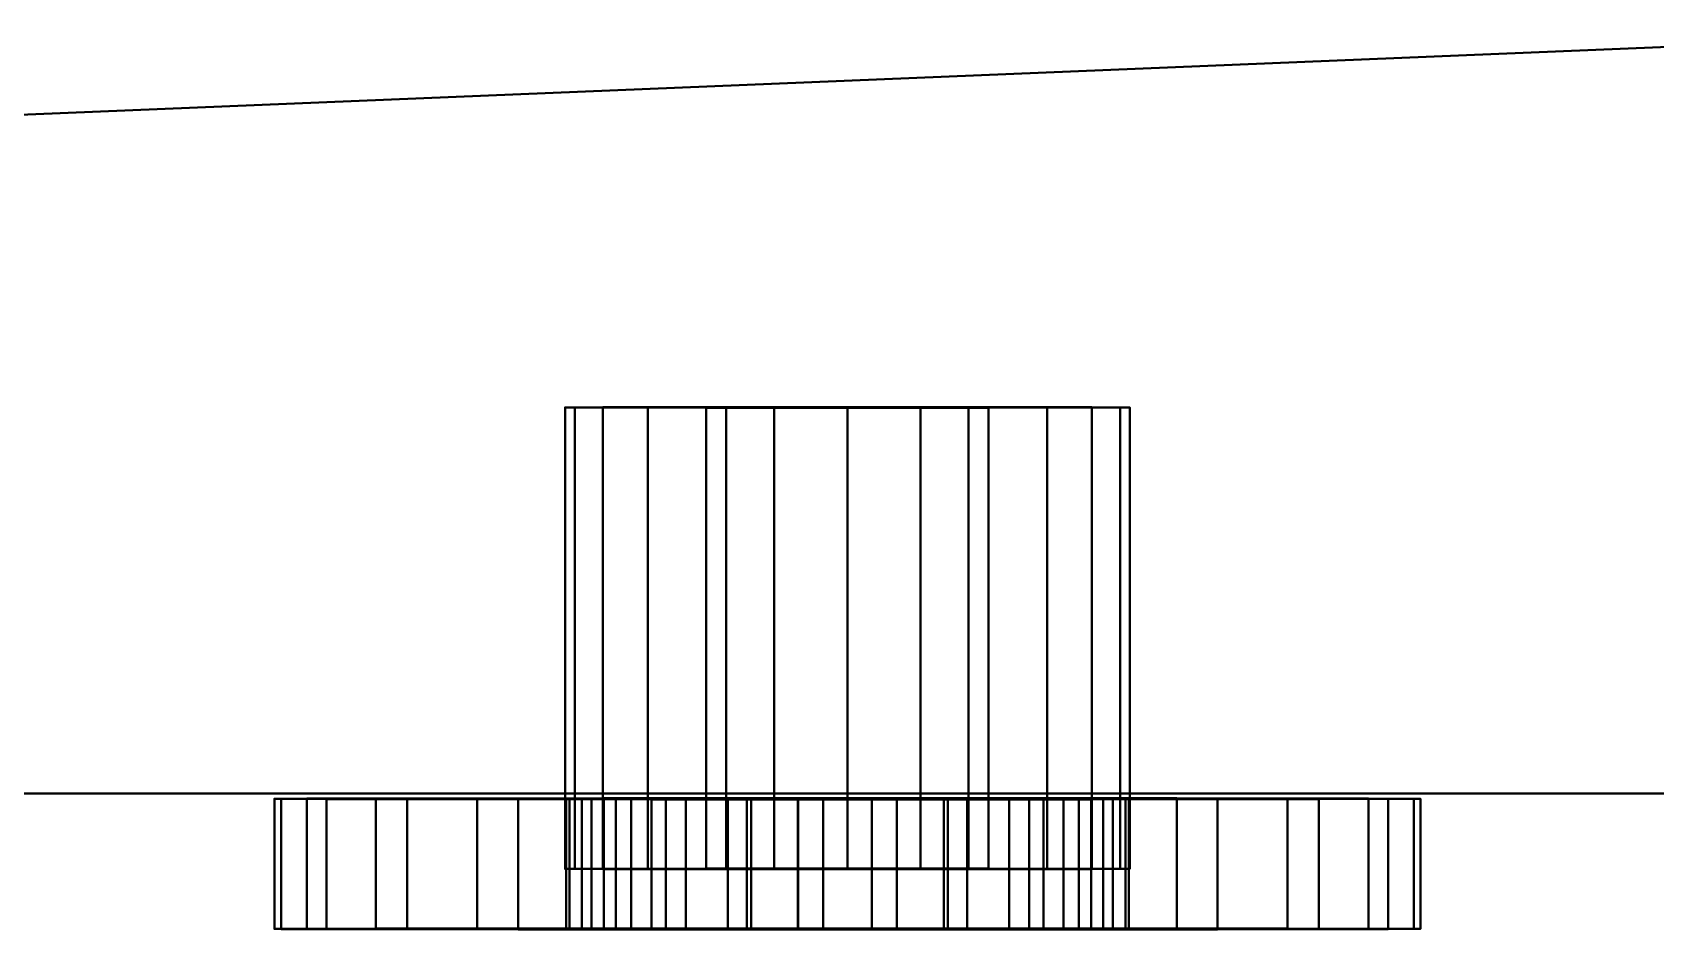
# Model space of a CAD drawing. Header units: millimetres. Extents: x -190 to 190, y -278 to 275.
# Drawn here: x 126.06 to 157.1, y -278.03 to -260.88 of the extents above; entities that cross this region are included whole.
import ezdxf

# ---------------------------------------------------------------- set-up
doc = ezdxf.new("R2010")
doc.units = ezdxf.units.MM
doc.layers.add('A-GENM', color=7, linetype='Continuous', lineweight=40)

msp = doc.modelspace()

# ---------------------------------------------------------------- meshes
at = {"layer": 'A-GENM', "color": 252, "true_color": 0x979697}
mesh = msp.add_polyface(dxfattribs=at)
corners = [(189.965, 274.9, 699.719), (-190.035, 274.9, 699.719), (-190.035, -275.429, 699.719), (189.965, -275.429, 699.719)]
mesh.append_faces([[corners[k] for k in face] for face in [(3, 0, 1, 2)]], dxfattribs={"color": 252})
mesh = msp.add_polyface(dxfattribs=at)
corners = [(189.965, 274.9, 684.719), (189.965, -275.429, 684.719), (-190.035, -275.429, 684.719), (-190.035, 274.9, 684.719)]
mesh.append_faces([[corners[k] for k in face] for face in [(2, 3, 0, 1)]], dxfattribs={"color": 252})
mesh = msp.add_polyface(dxfattribs=at)
corners = [(-190.035, -260.429, 653.235), (-190.035, -275.429, 653.235), (182.528, -275.429, 653.235), (182.528, -267.929, 653.235), (175.028, -260.429, 653.235)]
mesh.append_faces([[corners[k] for k in face] for face in [(4, 0, 1), (2, 3, 4, 1)]], dxfattribs={"vtx2": -1, "color": 252})
mesh = msp.add_polyface(dxfattribs=at)
corners = [(-190.035, -260.429, 504.719), (175.028, -260.429, 504.719), (182.528, -267.929, 504.719), (182.528, -275.429, 504.719), (-190.035, -275.429, 504.719)]
mesh.append_faces([[corners[k] for k in face] for face in [(1, 4, 0)]], dxfattribs={"vtx0": -1, "color": 252})
mesh.append_faces([[corners[k] for k in face] for face in [(3, 4, 1, 2)]], dxfattribs={"vtx1": -1, "color": 252})
mesh = msp.add_polyface(dxfattribs=at)
corners = [(-190.035, -260.429, 683.845), (-190.035, -275.429, 683.845), (190.028, -275.429, 683.845), (190.028, -260.429, 683.845)]
mesh.append_faces([[corners[k] for k in face] for face in [(2, 3, 0, 1)]], dxfattribs={"color": 252})
mesh = msp.add_polyface(dxfattribs=at)
corners = [(-190.035, -260.429, 655.53), (190.028, -260.429, 655.53), (190.028, -275.429, 655.53), (-190.035, -275.429, 655.53)]
mesh.append_faces([[corners[k] for k in face] for face in [(2, 3, 0, 1)]], dxfattribs={"color": 252})
mesh = msp.add_polyface(dxfattribs=at)
corners = [(-190.035, -260.429, 352.004), (-190.035, -275.429, 352.004), (182.528, -275.429, 352.004), (182.528, -267.929, 352.004), (175.028, -260.429, 352.004)]
mesh.append_faces([[corners[k] for k in face] for face in [(4, 0, 1), (2, 3, 4, 1)]], dxfattribs={"vtx2": -1, "color": 252})
mesh = msp.add_polyface(dxfattribs=at)
corners = [(-190.035, -260.429, 30.612), (175.028, -260.429, 30.612), (182.528, -267.929, 30.612), (182.528, -275.429, 30.612), (-190.035, -275.429, 30.612)]
mesh.append_faces([[corners[k] for k in face] for face in [(1, 4, 0)]], dxfattribs={"vtx0": -1, "color": 252})
mesh.append_faces([[corners[k] for k in face] for face in [(3, 4, 1, 2)]], dxfattribs={"vtx1": -1, "color": 252})
mesh = msp.add_polyface(dxfattribs=at)
corners = [(-190.035, -260.429, 502.359), (-190.035, -275.429, 502.359), (182.528, -275.429, 502.359), (182.528, -267.929, 502.359), (175.028, -260.429, 502.359)]
mesh.append_faces([[corners[k] for k in face] for face in [(4, 0, 1), (2, 3, 4, 1)]], dxfattribs={"vtx2": -1, "color": 252})
mesh = msp.add_polyface(dxfattribs=at)
corners = [(-190.035, -260.429, 354.719), (175.028, -260.429, 354.719), (182.528, -267.929, 354.719), (182.528, -275.429, 354.719), (-190.035, -275.429, 354.719)]
mesh.append_faces([[corners[k] for k in face] for face in [(1, 4, 0)]], dxfattribs={"vtx0": -1, "color": 252})
mesh.append_faces([[corners[k] for k in face] for face in [(3, 4, 1, 2)]], dxfattribs={"vtx1": -1, "color": 252})
at = {"layer": 'A-GENM', "color": 254, "true_color": 0xced2d5}
mesh = msp.add_polyface(dxfattribs=at)
corners = [(141.642, -268.053, 674.168), (143.039, -268.053, 673.984), (144.342, -268.053, 673.444), (145.46, -268.052, 672.586), (146.318, -268.051, 671.468), (146.858, -268.049, 670.165), (147.042, -268.048, 668.768), (146.858, -268.046, 667.37), (146.318, -268.045, 666.068), (145.46, -268.044, 664.949), (144.342, -268.043, 664.091), (143.039, -268.043, 663.552), (141.642, -268.042, 663.368), (140.244, -268.043, 663.552), (138.942, -268.043, 664.091), (137.823, -268.044, 664.949), (136.965, -268.045, 666.068), (136.426, -268.046, 667.37), (136.242, -268.048, 668.768), (136.426, -268.049, 670.165), (136.965, -268.051, 671.468), (137.823, -268.052, 672.586), (138.942, -268.053, 673.444), (140.244, -268.053, 673.984), (139.324, -268.051, 671.944), (139.324, -268.044, 665.235), (141.642, -268.044, 665.235), (143.959, -268.044, 665.235), (143.959, -268.051, 671.944), (141.642, -268.051, 671.944)]
mesh.append_faces([[corners[k] for k in face] for face in [(19, 24, 18), (22, 24, 21), (3, 28, 2), (27, 11, 26)]], dxfattribs={"vtx0": -1, "vtx1": -1, "color": 254})
mesh.append_faces([[corners[k] for k in face] for face in [(24, 22, 23, 29), (25, 17, 18, 24), (25, 14, 15), (28, 5, 6, 27), (27, 6, 7)]], dxfattribs={"vtx0": -1, "vtx2": -1, "color": 254})
mesh.append_faces([[corners[k] for k in face] for face in [(24, 19, 20, 21), (29, 23, 0, 1), (28, 3, 4, 5), (27, 7, 8, 9)]], dxfattribs={"vtx0": -1, "vtx3": -1, "color": 254})
mesh.append_faces([[corners[k] for k in face] for face in [(16, 17, 25, 15), (12, 13, 26, 11), (10, 11, 27, 9)]], dxfattribs={"vtx1": -1, "vtx2": -1, "color": 254})
mesh.append_faces([[corners[k] for k in face] for face in [(25, 26, 13, 14), (28, 29, 1, 2)]], dxfattribs={"vtx1": -1, "vtx3": -1, "color": 254})
mesh = msp.add_polyface(dxfattribs=at)
corners = [(141.642, -276.866, 663.358), (140.244, -276.866, 663.542), (138.942, -276.867, 664.082), (137.823, -276.868, 664.94), (136.965, -276.869, 666.058), (136.426, -276.87, 667.361), (136.242, -276.872, 668.758), (136.426, -276.873, 670.156), (136.965, -276.874, 671.458), (137.823, -276.875, 672.577), (138.942, -276.876, 673.435), (140.244, -276.877, 673.974), (141.642, -276.877, 674.158), (141.642, -268.053, 674.168), (140.244, -268.053, 673.984), (138.942, -268.053, 673.444), (137.823, -268.052, 672.586), (136.965, -268.051, 671.468), (136.426, -268.049, 670.165), (136.242, -268.048, 668.768), (136.426, -268.046, 667.37), (136.965, -268.045, 666.068), (137.823, -268.044, 664.949), (138.942, -268.043, 664.091), (140.244, -268.043, 663.552), (141.642, -268.042, 663.368)]
mesh.append_faces([[corners[k] for k in face] for face in [(13, 14, 11, 12), (0, 1, 24, 25)]], dxfattribs={"vtx1": -1, "color": 254})
mesh.append_faces([[corners[k] for k in face] for face in [(14, 15, 10, 11), (16, 17, 8, 9), (15, 16, 9, 10), (17, 18, 7, 8), (6, 7, 18, 19), (19, 20, 5, 6), (20, 21, 4, 5), (22, 23, 2, 3), (21, 22, 3, 4), (23, 24, 1, 2)]], dxfattribs={"vtx1": -1, "vtx3": -1, "color": 254})
mesh = msp.add_polyface(dxfattribs=at)
corners = [(139.324, -276.868, 665.226), (141.642, -276.868, 665.226), (141.642, -268.044, 665.235), (139.324, -268.044, 665.235)]
mesh.append_faces([[corners[k] for k in face] for face in [(0, 1, 2, 3)]], dxfattribs={"color": 254})
mesh = msp.add_polyface(dxfattribs=at)
corners = [(139.324, -276.875, 671.935), (139.324, -276.868, 665.226), (139.324, -268.044, 665.235), (139.324, -268.051, 671.944)]
mesh.append_faces([[corners[k] for k in face] for face in [(3, 0, 1, 2)]], dxfattribs={"color": 254})
mesh = msp.add_polyface(dxfattribs=at)
corners = [(141.642, -276.875, 671.935), (139.324, -276.875, 671.935), (139.324, -268.051, 671.944), (141.642, -268.051, 671.944)]
mesh.append_faces([[corners[k] for k in face] for face in [(0, 1, 2, 3)]], dxfattribs={"color": 254})
mesh = msp.add_polyface(dxfattribs=at)
corners = [(141.642, -276.877, 674.158), (143.039, -276.877, 673.974), (144.342, -276.876, 673.435), (145.46, -276.875, 672.577), (146.318, -276.874, 671.458), (146.858, -276.873, 670.156), (147.042, -276.872, 668.758), (146.858, -276.87, 667.361), (146.318, -276.869, 666.058), (145.46, -276.868, 664.94), (144.342, -276.867, 664.082), (143.039, -276.866, 663.542), (141.642, -276.866, 663.358), (141.642, -268.042, 663.368), (143.039, -268.043, 663.552), (144.342, -268.043, 664.091), (145.46, -268.044, 664.949), (146.318, -268.045, 666.068), (146.858, -268.046, 667.37), (147.042, -268.048, 668.768), (146.858, -268.049, 670.165), (146.318, -268.051, 671.468), (145.46, -268.052, 672.586), (144.342, -268.053, 673.444), (143.039, -268.053, 673.984), (141.642, -268.053, 674.168)]
mesh.append_faces([[corners[k] for k in face] for face in [(13, 14, 11, 12), (0, 1, 24, 25)]], dxfattribs={"vtx1": -1, "color": 254})
mesh.append_faces([[corners[k] for k in face] for face in [(14, 15, 10, 11), (16, 17, 8, 9), (15, 16, 9, 10), (17, 18, 7, 8), (6, 7, 18, 19), (19, 20, 5, 6), (20, 21, 4, 5), (22, 23, 2, 3), (21, 22, 3, 4), (23, 24, 1, 2)]], dxfattribs={"vtx1": -1, "vtx3": -1, "color": 254})
mesh = msp.add_polyface(dxfattribs=at)
corners = [(141.642, -276.868, 665.226), (143.959, -276.868, 665.226), (143.959, -268.044, 665.235), (141.642, -268.044, 665.235)]
mesh.append_faces([[corners[k] for k in face] for face in [(0, 1, 2, 3)]], dxfattribs={"color": 254})
mesh = msp.add_polyface(dxfattribs=at)
corners = [(143.959, -276.875, 671.935), (141.642, -276.875, 671.935), (141.642, -268.051, 671.944), (143.959, -268.051, 671.944)]
mesh.append_faces([[corners[k] for k in face] for face in [(0, 1, 2, 3)]], dxfattribs={"color": 254})
mesh = msp.add_polyface(dxfattribs=at)
corners = [(143.959, -276.868, 665.226), (143.959, -276.875, 671.935), (143.959, -268.051, 671.944), (143.959, -268.044, 665.235)]
mesh.append_faces([[corners[k] for k in face] for face in [(0, 1, 2, 3)]], dxfattribs={"color": 254})
at = {"layer": 'A-GENM', "color": 252, "true_color": 0x979697}
mesh = msp.add_polyface(dxfattribs=at)
corners = [(189.965, -275.429, 699.719), (-190.035, -275.429, 699.719), (-190.035, -275.429, 684.719), (189.965, -275.429, 684.719)]
mesh.append_faces([[corners[k] for k in face] for face in [(3, 0, 1, 2)]], dxfattribs={"color": 252})
mesh = msp.add_polyface(dxfattribs=at)
corners = [(182.528, -275.429, 653.235), (-190.035, -275.429, 653.235), (-190.035, -275.429, 504.719), (182.528, -275.429, 504.719)]
mesh.append_faces([[corners[k] for k in face] for face in [(0, 1, 2, 3)]], dxfattribs={"color": 252})
mesh = msp.add_polyface(dxfattribs=at)
corners = [(190.028, -275.429, 683.845), (-190.035, -275.429, 683.845), (-190.035, -275.429, 655.53), (190.028, -275.429, 655.53)]
mesh.append_faces([[corners[k] for k in face] for face in [(0, 1, 2, 3)]], dxfattribs={"color": 252})
mesh = msp.add_polyface(dxfattribs=at)
corners = [(182.528, -275.429, 352.004), (-190.035, -275.429, 352.004), (-190.035, -275.429, 30.612), (182.528, -275.429, 30.612)]
mesh.append_faces([[corners[k] for k in face] for face in [(0, 1, 2, 3)]], dxfattribs={"color": 252})
mesh = msp.add_polyface(dxfattribs=at)
corners = [(182.528, -275.429, 502.359), (-190.035, -275.429, 502.359), (-190.035, -275.429, 354.719), (182.528, -275.429, 354.719)]
mesh.append_faces([[corners[k] for k in face] for face in [(3, 0, 1, 2)]], dxfattribs={"color": 252})
at = {"layer": 'A-GENM', "color": 254, "true_color": 0xced2d5}
mesh = msp.add_polyface(dxfattribs=at)
corners = [(140.696, -275.543, 679.699), (143.565, -275.543, 679.57), (146.302, -275.542, 678.704), (148.722, -275.54, 677.158), (150.66, -275.538, 675.038), (151.983, -275.535, 672.49), (152.601, -275.532, 669.685), (152.472, -275.53, 666.817), (151.606, -275.527, 664.079), (150.06, -275.524, 661.659), (147.94, -275.522, 659.722), (145.392, -275.521, 658.399), (142.587, -275.52, 657.781), (139.719, -275.52, 657.909), (136.981, -275.521, 658.776), (134.561, -275.523, 660.322), (132.623, -275.525, 662.441), (131.301, -275.528, 664.99), (130.682, -275.531, 667.794), (130.811, -275.533, 670.663), (131.678, -275.536, 673.401), (133.224, -275.539, 675.821), (135.343, -275.541, 677.758), (137.892, -275.542, 679.081), (142.106, -275.526, 663.36), (143.483, -275.526, 663.663), (144.734, -275.527, 664.313), (145.774, -275.528, 665.264), (146.533, -275.529, 666.452), (146.959, -275.531, 667.796), (147.022, -275.532, 669.204), (146.718, -275.533, 670.581), (146.069, -275.535, 671.832), (145.118, -275.536, 672.872), (143.93, -275.536, 673.631), (142.586, -275.537, 674.057), (141.177, -275.537, 674.12), (139.801, -275.537, 673.816), (138.55, -275.536, 673.167), (137.509, -275.535, 672.216), (136.75, -275.534, 671.028), (136.325, -275.532, 669.684), (136.262, -275.531, 668.276), (136.565, -275.53, 666.899), (137.215, -275.528, 665.648), (138.166, -275.527, 664.607), (139.354, -275.526, 663.849), (140.698, -275.526, 663.423)]
mesh.append_faces([[corners[k] for k in face] for face in [(19, 42, 18), (39, 22, 38), (45, 16, 44), (32, 4, 31), (3, 33, 2), (11, 26, 10), (29, 7, 28)]], dxfattribs={"vtx0": -1, "vtx1": -1, "color": 254})
mesh.append_faces([[corners[k] for k in face] for face in [(43, 17, 18, 42), (44, 16, 17, 43), (35, 0, 1, 34), (2, 33, 34, 1), (5, 30, 31, 4), (30, 5, 6), (8, 27, 28, 7), (27, 8, 9)]], dxfattribs={"vtx0": -1, "vtx2": -1, "color": 254})
mesh.append_faces([[corners[k] for k in face] for face in [(35, 36, 0)]], dxfattribs={"vtx1": -1, "vtx2": -1, "color": 254})
mesh.append_faces([[corners[k] for k in face] for face in [(40, 41, 20, 21), (41, 42, 19, 20), (21, 22, 39, 40), (36, 37, 23, 0), (37, 38, 22, 23), (15, 16, 45, 46), (14, 15, 46, 47), (47, 24, 13, 14), (12, 13, 24, 25), (32, 33, 3, 4), (26, 27, 9, 10), (11, 12, 25, 26), (6, 7, 29, 30)]], dxfattribs={"vtx1": -1, "vtx3": -1, "color": 254})
mesh = msp.add_polyface(dxfattribs=at)
corners = [(142.587, -278.009, 657.778), (139.719, -278.009, 657.907), (136.981, -278.01, 658.773), (134.561, -278.012, 660.319), (132.623, -278.014, 662.439), (131.301, -278.016, 664.987), (130.682, -278.019, 667.792), (130.811, -278.022, 670.66), (131.678, -278.025, 673.398), (133.224, -278.027, 675.818), (135.343, -278.029, 677.755), (137.892, -278.031, 679.078), (140.696, -278.031, 679.697), (140.696, -275.543, 679.699), (137.892, -275.542, 679.081), (135.343, -275.541, 677.758), (133.224, -275.539, 675.821), (131.678, -275.536, 673.401), (130.811, -275.533, 670.663), (130.682, -275.531, 667.794), (131.301, -275.528, 664.99), (132.623, -275.525, 662.441), (134.561, -275.523, 660.322), (136.981, -275.521, 658.776), (139.719, -275.52, 657.909), (142.587, -275.52, 657.781)]
mesh.append_faces([[corners[k] for k in face] for face in [(13, 14, 11, 12), (0, 1, 24, 25)]], dxfattribs={"vtx1": -1, "color": 254})
mesh.append_faces([[corners[k] for k in face] for face in [(14, 15, 10, 11), (16, 17, 8, 9), (15, 16, 9, 10), (17, 18, 7, 8), (6, 7, 18, 19), (19, 20, 5, 6), (20, 21, 4, 5), (22, 23, 2, 3), (21, 22, 3, 4), (23, 24, 1, 2)]], dxfattribs={"vtx1": -1, "vtx3": -1, "color": 254})
mesh = msp.add_polyface(dxfattribs=at)
corners = [(141.177, -278.026, 674.117), (139.801, -278.025, 673.814), (138.55, -278.025, 673.164), (137.509, -278.024, 672.213), (136.75, -278.023, 671.025), (136.325, -278.021, 669.681), (136.262, -278.02, 668.273), (136.565, -278.018, 666.896), (137.215, -278.017, 665.645), (138.166, -278.016, 664.605), (139.354, -278.015, 663.846), (140.698, -278.015, 663.42), (142.106, -278.015, 663.357), (142.106, -275.526, 663.36), (140.698, -275.526, 663.423), (139.354, -275.526, 663.849), (138.166, -275.527, 664.607), (137.215, -275.528, 665.648), (136.565, -275.53, 666.899), (136.262, -275.531, 668.276), (136.325, -275.532, 669.684), (136.75, -275.534, 671.028), (137.509, -275.535, 672.216), (138.55, -275.536, 673.167), (139.801, -275.537, 673.816), (141.177, -275.537, 674.12)]
mesh.append_faces([[corners[k] for k in face] for face in [(14, 11, 12, 13), (1, 24, 25, 0)]], dxfattribs={"vtx0": -1, "color": 254})
mesh.append_faces([[corners[k] for k in face] for face in [(15, 10, 11, 14), (17, 8, 9, 16), (16, 9, 10, 15), (18, 7, 8, 17), (7, 18, 19, 6), (20, 5, 6, 19), (21, 4, 5, 20), (23, 2, 3, 22), (22, 3, 4, 21), (24, 1, 2, 23)]], dxfattribs={"vtx0": -1, "vtx2": -1, "color": 254})
mesh = msp.add_polyface(dxfattribs=at)
corners = [(140.696, -278.031, 679.697), (143.565, -278.031, 679.568), (146.302, -278.03, 678.701), (148.722, -278.029, 677.155), (150.66, -278.027, 675.036), (151.983, -278.024, 672.487), (152.601, -278.021, 669.683), (152.472, -278.018, 666.814), (151.606, -278.015, 664.077), (150.06, -278.013, 661.657), (147.94, -278.011, 659.719), (145.392, -278.01, 658.396), (142.587, -278.009, 657.778), (142.587, -275.52, 657.781), (145.392, -275.521, 658.399), (147.94, -275.522, 659.722), (150.06, -275.524, 661.659), (151.606, -275.527, 664.079), (152.472, -275.53, 666.817), (152.601, -275.532, 669.685), (151.983, -275.535, 672.49), (150.66, -275.538, 675.038), (148.722, -275.54, 677.158), (146.302, -275.542, 678.704), (143.565, -275.543, 679.57), (140.696, -275.543, 679.699)]
mesh.append_faces([[corners[k] for k in face] for face in [(13, 14, 11, 12), (0, 1, 24, 25)]], dxfattribs={"vtx1": -1, "color": 254})
mesh.append_faces([[corners[k] for k in face] for face in [(14, 15, 10, 11), (16, 17, 8, 9), (15, 16, 9, 10), (17, 18, 7, 8), (6, 7, 18, 19), (19, 20, 5, 6), (20, 21, 4, 5), (22, 23, 2, 3), (21, 22, 3, 4), (23, 24, 1, 2)]], dxfattribs={"vtx1": -1, "vtx3": -1, "color": 254})
mesh = msp.add_polyface(dxfattribs=at)
corners = [(142.106, -278.015, 663.357), (143.483, -278.015, 663.661), (144.734, -278.016, 664.31), (145.774, -278.017, 665.261), (146.533, -278.018, 666.449), (146.959, -278.019, 667.793), (147.022, -278.021, 669.202), (146.718, -278.022, 670.578), (146.069, -278.023, 671.829), (145.118, -278.024, 672.87), (143.93, -278.025, 673.629), (142.586, -278.026, 674.054), (141.177, -278.026, 674.117), (141.177, -275.537, 674.12), (142.586, -275.537, 674.057), (143.93, -275.536, 673.631), (145.118, -275.536, 672.872), (146.069, -275.535, 671.832), (146.718, -275.533, 670.581), (147.022, -275.532, 669.204), (146.959, -275.531, 667.796), (146.533, -275.529, 666.452), (145.774, -275.528, 665.264), (144.734, -275.527, 664.313), (143.483, -275.526, 663.663), (142.106, -275.526, 663.36)]
mesh.append_faces([[corners[k] for k in face] for face in [(14, 11, 12, 13), (1, 24, 25, 0)]], dxfattribs={"vtx0": -1, "color": 254})
mesh.append_faces([[corners[k] for k in face] for face in [(15, 10, 11, 14), (17, 8, 9, 16), (16, 9, 10, 15), (18, 7, 8, 17), (7, 18, 19, 6), (20, 5, 6, 19), (21, 4, 5, 20), (23, 2, 3, 22), (22, 3, 4, 21), (24, 1, 2, 23)]], dxfattribs={"vtx0": -1, "vtx2": -1, "color": 254})
mesh = msp.add_polyface(dxfattribs=at)
corners = [(141.642, -276.877, 674.158), (140.244, -276.877, 673.974), (138.942, -276.876, 673.435), (137.823, -276.875, 672.577), (136.965, -276.874, 671.458), (136.426, -276.873, 670.156), (136.242, -276.872, 668.758), (136.426, -276.87, 667.361), (136.965, -276.869, 666.058), (137.823, -276.868, 664.94), (138.942, -276.867, 664.082), (140.244, -276.866, 663.542), (141.642, -276.866, 663.358), (143.039, -276.866, 663.542), (144.342, -276.867, 664.082), (145.46, -276.868, 664.94), (146.318, -276.869, 666.058), (146.858, -276.87, 667.361), (147.042, -276.872, 668.758), (146.858, -276.873, 670.156), (146.318, -276.874, 671.458), (145.46, -276.875, 672.577), (144.342, -276.876, 673.435), (143.039, -276.877, 673.974), (139.324, -276.875, 671.935), (141.642, -276.875, 671.935), (143.959, -276.875, 671.935), (143.959, -276.868, 665.226), (141.642, -276.868, 665.226), (139.324, -276.868, 665.226)]
mesh.append_faces([[corners[k] for k in face] for face in [(19, 26, 18), (22, 26, 21), (29, 11, 28)]], dxfattribs={"vtx0": -1, "vtx1": -1, "color": 254})
mesh.append_faces([[corners[k] for k in face] for face in [(26, 22, 23, 25), (27, 17, 18, 26), (27, 14, 15), (24, 2, 3), (24, 5, 6, 29), (29, 6, 7)]], dxfattribs={"vtx0": -1, "vtx2": -1, "color": 254})
mesh.append_faces([[corners[k] for k in face] for face in [(26, 19, 20, 21), (25, 23, 0, 1), (24, 3, 4, 5), (29, 7, 8, 9)]], dxfattribs={"vtx0": -1, "vtx3": -1, "color": 254})
mesh.append_faces([[corners[k] for k in face] for face in [(16, 17, 27, 15), (12, 13, 28, 11), (10, 11, 29, 9)]], dxfattribs={"vtx1": -1, "vtx2": -1, "color": 254})
mesh.append_faces([[corners[k] for k in face] for face in [(27, 28, 13, 14), (24, 25, 1, 2)]], dxfattribs={"vtx1": -1, "vtx3": -1, "color": 254})
mesh = msp.add_polyface(dxfattribs=at)
corners = [(140.696, -278.031, 679.697), (137.892, -278.031, 679.078), (135.343, -278.029, 677.755), (133.224, -278.027, 675.818), (131.678, -278.025, 673.398), (130.811, -278.022, 670.66), (130.682, -278.019, 667.792), (131.301, -278.016, 664.987), (132.623, -278.014, 662.439), (134.561, -278.012, 660.319), (136.981, -278.01, 658.773), (139.719, -278.009, 657.907), (142.587, -278.009, 657.778), (145.392, -278.01, 658.396), (147.94, -278.011, 659.719), (150.06, -278.013, 661.657), (151.606, -278.015, 664.077), (152.472, -278.018, 666.814), (152.601, -278.021, 669.683), (151.983, -278.024, 672.487), (150.66, -278.027, 675.036), (148.722, -278.029, 677.155), (146.302, -278.03, 678.701), (143.565, -278.031, 679.568), (142.106, -278.015, 663.357), (140.698, -278.015, 663.42), (139.354, -278.015, 663.846), (138.166, -278.016, 664.605), (137.215, -278.017, 665.645), (136.565, -278.018, 666.896), (136.262, -278.02, 668.273), (136.325, -278.021, 669.681), (136.75, -278.023, 671.025), (137.509, -278.024, 672.213), (138.55, -278.025, 673.164), (139.801, -278.025, 673.814), (141.177, -278.026, 674.117), (142.586, -278.026, 674.054), (143.93, -278.025, 673.629), (145.118, -278.024, 672.87), (146.069, -278.023, 671.829), (146.718, -278.022, 670.578), (147.022, -278.021, 669.202), (146.959, -278.019, 667.793), (146.533, -278.018, 666.449), (145.774, -278.017, 665.261), (144.734, -278.016, 664.31), (143.483, -278.015, 663.661)]
mesh.append_faces([[corners[k] for k in face] for face in [(19, 42, 18), (39, 22, 38), (45, 16, 44), (32, 4, 31), (3, 33, 2), (11, 26, 10), (29, 7, 28)]], dxfattribs={"vtx0": -1, "vtx1": -1, "color": 254})
mesh.append_faces([[corners[k] for k in face] for face in [(43, 17, 18, 42), (44, 16, 17, 43), (35, 0, 1, 34), (2, 33, 34, 1), (5, 30, 31, 4), (30, 5, 6), (8, 27, 28, 7), (27, 8, 9)]], dxfattribs={"vtx0": -1, "vtx2": -1, "color": 254})
mesh.append_faces([[corners[k] for k in face] for face in [(35, 36, 0)]], dxfattribs={"vtx1": -1, "vtx2": -1, "color": 254})
mesh.append_faces([[corners[k] for k in face] for face in [(40, 41, 20, 21), (41, 42, 19, 20), (21, 22, 39, 40), (36, 37, 23, 0), (37, 38, 22, 23), (15, 16, 45, 46), (14, 15, 46, 47), (47, 24, 13, 14), (12, 13, 24, 25), (32, 33, 3, 4), (26, 27, 9, 10), (11, 12, 25, 26), (6, 7, 29, 30)]], dxfattribs={"vtx1": -1, "vtx3": -1, "color": 254})

doc.saveas('drawing.dxf')
